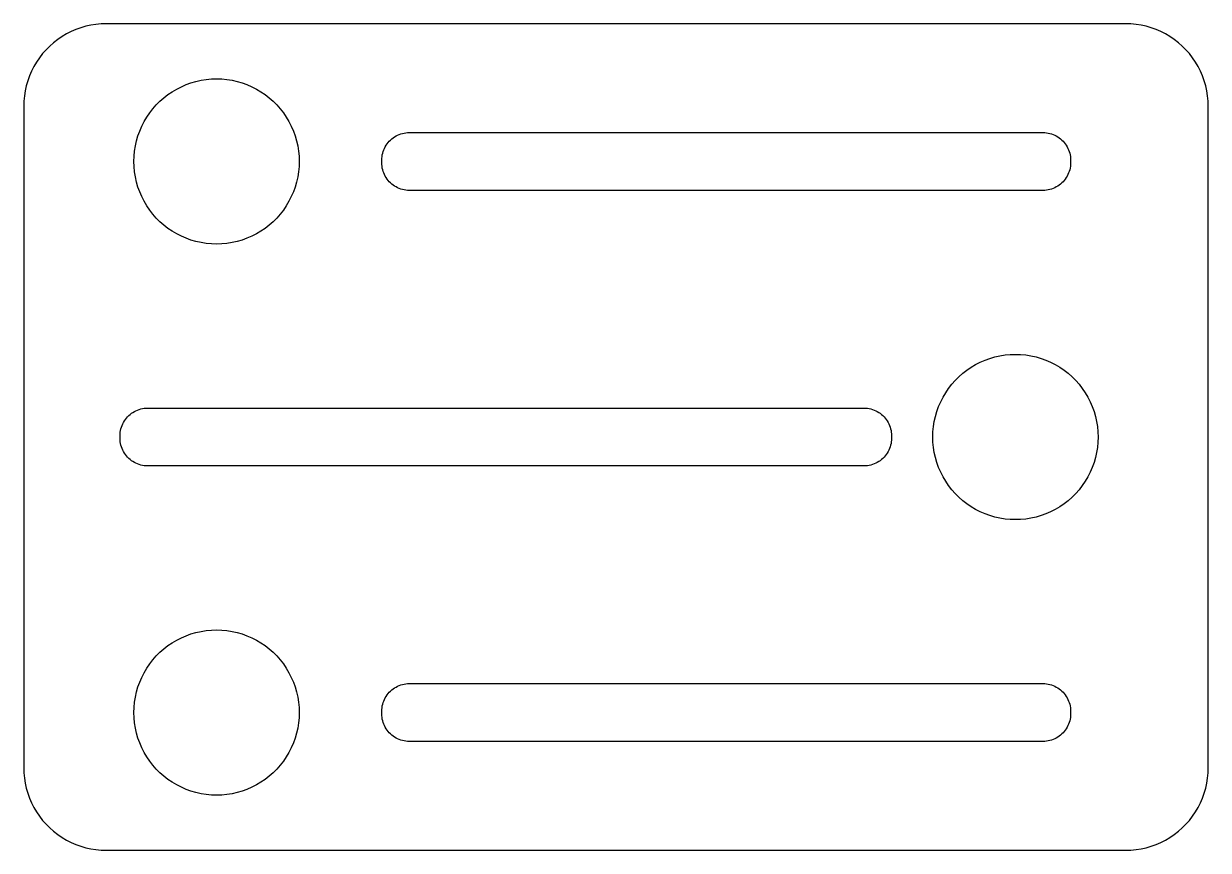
# Model space of a CAD drawing. Header units: metres. Extents: x -28 to 28, y -15 to 80.
# Drawn here: x -21.5 to 21.5, y 50 to 80 of the extents above; entities that cross this region are included whole.
import ezdxf

# ---------------------------------------------------------------- set-up
doc = ezdxf.new("R2010")
doc.units = ezdxf.units.M

msp = doc.modelspace()

# ---------------------------------------------------------------- linework, layer by layer
for p, q in [((-18.6884, 79.9941), (-18.876, 79.9763)), ((-18.5, 80), (-18.6884, 79.9941)), ((18.5, 80), (-18.5, 80)), ((18.6884, 79.9941), (18.5, 80)), ((18.876, 79.9763), (18.6884, 79.9941)), ((-19.9453, 79.6289), (-20.1075, 79.533)), ((-19.7773, 79.7145), (-19.9453, 79.6289)), ((-19.6044, 79.7893), (-19.7773, 79.7145)), ((-19.427, 79.8532), (-19.6044, 79.7893)), ((-19.2461, 79.9057), (-19.427, 79.8532)), ((-19.0621, 79.9469), (-19.2461, 79.9057)), ((-18.876, 79.9763), (-19.0621, 79.9469)), ((19.0621, 79.9469), (18.876, 79.9763)), ((19.2461, 79.9057), (19.0621, 79.9469)), ((19.427, 79.8532), (19.2461, 79.9057)), ((19.6044, 79.7893), (19.427, 79.8532)), ((19.7773, 79.7145), (19.6044, 79.7893)), ((19.9453, 79.6289), (19.7773, 79.7145)), ((20.1075, 79.533), (19.9453, 79.6289)), ((-20.5536, 79.1869), (-20.6869, 79.0536)), ((-20.4123, 79.3115), (-20.5536, 79.1869)), ((-20.2634, 79.427), (-20.4123, 79.3115)), ((-20.1075, 79.533), (-20.2634, 79.427)), ((20.2634, 79.427), (20.1075, 79.533)), ((20.4123, 79.3115), (20.2634, 79.427)), ((20.5536, 79.1869), (20.4123, 79.3115)), ((20.6869, 79.0536), (20.5536, 79.1869)), ((-20.927, 78.7634), (-21.033, 78.6075)), ((-20.8115, 78.9123), (-20.927, 78.7634)), ((-20.6869, 79.0536), (-20.8115, 78.9123)), ((20.8115, 78.9123), (20.6869, 79.0536)), ((20.927, 78.7634), (20.8115, 78.9123)), ((21.033, 78.6075), (20.927, 78.7634)), ((-21.2145, 78.2773), (-21.2893, 78.1044)), ((-21.1289, 78.4453), (-21.2145, 78.2773)), ((-21.033, 78.6075), (-21.1289, 78.4453)), ((21.1289, 78.4453), (21.033, 78.6075)), ((21.2145, 78.2773), (21.1289, 78.4453)), ((21.2893, 78.1044), (21.2145, 78.2773)), ((-21.3532, 77.927), (-21.4057, 77.7461)), ((-21.2893, 78.1044), (-21.3532, 77.927)), ((-15.6044, 77.7893), (-15.427, 77.8532)), ((-15.427, 77.8532), (-15.2461, 77.9057)), ((-15.2461, 77.9057), (-15.0621, 77.9469)), ((-15.0621, 77.9469), (-14.876, 77.9763)), ((-14.876, 77.9763), (-14.6884, 77.9941)), ((-14.6884, 77.9941), (-14.5, 78)), ((-14.5, 78), (-14.3116, 77.9941)), ((-14.3116, 77.9941), (-14.124, 77.9763)), ((-14.124, 77.9763), (-13.9379, 77.9469)), ((-13.9379, 77.9469), (-13.7539, 77.9057)), ((-13.7539, 77.9057), (-13.5729, 77.8532)), ((-13.5729, 77.8532), (-13.3956, 77.7893)), ((21.3532, 77.927), (21.2893, 78.1044)), ((21.4057, 77.7461), (21.3532, 77.927)), ((-21.4469, 77.5621), (-21.4763, 77.376)), ((-21.4057, 77.7461), (-21.4469, 77.5621)), ((-16.4123, 77.3115), (-16.2634, 77.427)), ((-16.2634, 77.427), (-16.1075, 77.533)), ((-16.1075, 77.533), (-15.9453, 77.6289)), ((-15.9453, 77.6289), (-15.7773, 77.7145)), ((-15.7773, 77.7145), (-15.6044, 77.7893)), ((-13.3956, 77.7893), (-13.2227, 77.7145)), ((-13.2227, 77.7145), (-13.0547, 77.6289)), ((-13.0547, 77.6289), (-12.8925, 77.533)), ((-12.8925, 77.533), (-12.7366, 77.427)), ((-12.7366, 77.427), (-12.5877, 77.3115)), ((21.4469, 77.5621), (21.4057, 77.7461)), ((21.4763, 77.376), (21.4469, 77.5621)), ((-21.4941, 77.1884), (-21.5, 77)), ((-21.5, 77), (-21.5, 53)), ((-21.4763, 77.376), (-21.4941, 77.1884)), ((-16.8115, 76.9123), (-16.6869, 77.0536)), ((-16.6869, 77.0536), (-16.5536, 77.1869)), ((-16.5536, 77.1869), (-16.4123, 77.3115)), ((-12.5877, 77.3115), (-12.4464, 77.1869)), ((-12.4464, 77.1869), (-12.3131, 77.0536)), ((-12.3131, 77.0536), (-12.1884, 76.9123)), ((21.4941, 77.1884), (21.4763, 77.376)), ((21.5, 77), (21.4941, 77.1884)), ((21.5, 53), (21.5, 77)), ((-17.1289, 76.4453), (-17.033, 76.6075)), ((-17.033, 76.6075), (-16.927, 76.7634)), ((-16.927, 76.7634), (-16.8115, 76.9123)), ((-12.1884, 76.9123), (-12.0729, 76.7634)), ((-12.0729, 76.7634), (-11.967, 76.6075)), ((-11.967, 76.6075), (-11.8711, 76.4453)), ((-17.2893, 76.1044), (-17.2145, 76.2773)), ((-17.2145, 76.2773), (-17.1289, 76.4453)), ((-11.8711, 76.4453), (-11.7855, 76.2773)), ((-11.7855, 76.2773), (-11.7107, 76.1044)), ((-17.4469, 75.5621), (-17.4057, 75.7461)), ((-17.4057, 75.7461), (-17.3532, 75.927)), ((-17.3532, 75.927), (-17.2893, 76.1044)), ((-11.7107, 76.1044), (-11.6468, 75.927)), ((-11.6468, 75.927), (-11.5942, 75.7461)), ((-11.5942, 75.7461), (-11.5531, 75.5621)), ((-8.30901, 75.6378), (-8.27051, 75.6874)), ((-8.27051, 75.6874), (-8.22896, 75.7345)), ((-8.22896, 75.7345), (-8.18454, 75.7789)), ((-8.18454, 75.7789), (-8.13742, 75.8205)), ((-8.13742, 75.8205), (-8.08778, 75.859)), ((-8.08778, 75.859), (-8.03581, 75.8943)), ((-8.03581, 75.8943), (-7.98175, 75.9263)), ((-7.98175, 75.9263), (-7.92577, 75.9548)), ((-7.92577, 75.9548), (-7.86812, 75.9798)), ((-7.86812, 75.9798), (-7.80901, 76.001)), ((-7.80901, 76.001), (-7.74869, 76.0186)), ((-7.74869, 76.0186), (-7.68738, 76.0323)), ((-7.68738, 76.0323), (-7.62532, 76.0421)), ((-7.62532, 76.0421), (-7.56279, 76.048)), ((-7.56279, 76.048), (-7.5, 76.05)), ((-7.5, 76.05), (15.5, 76.05)), ((15.5, 76.05), (15.5628, 76.048)), ((15.5628, 76.048), (15.6253, 76.0421)), ((15.6253, 76.0421), (15.6874, 76.0323)), ((15.6874, 76.0323), (15.7487, 76.0186)), ((15.7487, 76.0186), (15.809, 76.001)), ((15.809, 76.001), (15.8681, 75.9798)), ((15.8681, 75.9798), (15.9258, 75.9548)), ((15.9258, 75.9548), (15.9818, 75.9263)), ((15.9818, 75.9263), (16.0358, 75.8943)), ((16.0358, 75.8943), (16.0878, 75.859)), ((16.0878, 75.859), (16.1374, 75.8205)), ((16.1374, 75.8205), (16.1845, 75.7789)), ((16.1845, 75.7789), (16.229, 75.7345)), ((16.229, 75.7345), (16.2705, 75.6874)), ((16.2705, 75.6874), (16.309, 75.6378)), ((-17.4941, 75.1884), (-17.4763, 75.376)), ((-17.4763, 75.376), (-17.4469, 75.5621)), ((-11.5531, 75.5621), (-11.5237, 75.376)), ((-11.5237, 75.376), (-11.5059, 75.1884)), ((-8.48228, 75.2374), (-8.46858, 75.2987)), ((-8.46858, 75.2987), (-8.45105, 75.359)), ((-8.45105, 75.359), (-8.42976, 75.4181)), ((-8.42976, 75.4181), (-8.40482, 75.4758)), ((-8.40482, 75.4758), (-8.3763, 75.5317)), ((-8.3763, 75.5317), (-8.34431, 75.5858)), ((-8.34431, 75.5858), (-8.30901, 75.6378)), ((16.309, 75.6378), (16.3443, 75.5858)), ((16.3443, 75.5858), (16.3763, 75.5317)), ((16.3763, 75.5317), (16.4048, 75.4758)), ((16.4048, 75.4758), (16.4298, 75.4181)), ((16.4298, 75.4181), (16.451, 75.359)), ((16.451, 75.359), (16.4686, 75.2987)), ((16.4686, 75.2987), (16.4823, 75.2374)), ((-17.5, 75), (-17.4941, 75.1884)), ((-17.4941, 74.8116), (-17.5, 75)), ((-11.5059, 75.1884), (-11.5, 75)), ((-11.5, 75), (-11.5059, 74.8116)), ((-8.5, 75.05), (-8.49802, 75.1128)), ((-8.5, 74.95), (-8.5, 75.05)), ((-8.49802, 74.8872), (-8.5, 74.95)), ((-8.49802, 75.1128), (-8.49211, 75.1753)), ((-8.49211, 74.8247), (-8.49802, 74.8872)), ((-8.49211, 75.1753), (-8.48228, 75.2374)), ((-8.48228, 74.7626), (-8.49211, 74.8247)), ((16.4823, 75.2374), (16.4921, 75.1753)), ((16.4921, 74.8247), (16.4823, 74.7626)), ((16.4921, 75.1753), (16.498, 75.1128)), ((16.498, 74.8872), (16.4921, 74.8247)), ((16.498, 75.1128), (16.5, 75.05)), ((16.5, 74.95), (16.498, 74.8872)), ((16.5, 75.05), (16.5, 74.95)), ((-17.4763, 74.624), (-17.4941, 74.8116)), ((-17.4469, 74.4379), (-17.4763, 74.624)), ((-17.4057, 74.2539), (-17.4469, 74.4379)), ((-11.5531, 74.4379), (-11.5942, 74.2539)), ((-11.5237, 74.624), (-11.5531, 74.4379)), ((-11.5059, 74.8116), (-11.5237, 74.624)), ((-8.46858, 74.7013), (-8.48228, 74.7626)), ((-8.45105, 74.641), (-8.46858, 74.7013)), ((-8.42976, 74.5819), (-8.45105, 74.641)), ((-8.40482, 74.5242), (-8.42976, 74.5819)), ((-8.3763, 74.4683), (-8.40482, 74.5242)), ((-8.34431, 74.4142), (-8.3763, 74.4683)), ((-8.30901, 74.3622), (-8.34431, 74.4142)), ((16.3443, 74.4142), (16.309, 74.3622)), ((16.3763, 74.4683), (16.3443, 74.4142)), ((16.4048, 74.5242), (16.3763, 74.4683)), ((16.4298, 74.5819), (16.4048, 74.5242)), ((16.451, 74.641), (16.4298, 74.5819)), ((16.4686, 74.7013), (16.451, 74.641)), ((16.4823, 74.7626), (16.4686, 74.7013)), ((-17.3532, 74.0729), (-17.4057, 74.2539)), ((-17.2893, 73.8956), (-17.3532, 74.0729)), ((-11.6468, 74.0729), (-11.7107, 73.8956)), ((-11.5942, 74.2539), (-11.6468, 74.0729)), ((-8.27051, 74.3126), (-8.30901, 74.3622)), ((-8.22896, 74.2655), (-8.27051, 74.3126)), ((-8.18454, 74.2211), (-8.22896, 74.2655)), ((-8.13742, 74.1795), (-8.18454, 74.2211)), ((-8.08778, 74.141), (-8.13742, 74.1795)), ((-8.03581, 74.1057), (-8.08778, 74.141)), ((-7.98175, 74.0737), (-8.03581, 74.1057)), ((-7.92577, 74.0452), (-7.98175, 74.0737)), ((-7.86812, 74.0202), (-7.92577, 74.0452)), ((-7.80901, 73.999), (-7.86812, 74.0202)), ((-7.74869, 73.9814), (-7.80901, 73.999)), ((-7.68738, 73.9677), (-7.74869, 73.9814)), ((-7.62532, 73.9579), (-7.68738, 73.9677)), ((15.6874, 73.9677), (15.6253, 73.9579)), ((15.7487, 73.9814), (15.6874, 73.9677)), ((15.809, 73.999), (15.7487, 73.9814)), ((15.8681, 74.0202), (15.809, 73.999)), ((15.9258, 74.0452), (15.8681, 74.0202)), ((15.9818, 74.0737), (15.9258, 74.0452)), ((16.0358, 74.1057), (15.9818, 74.0737)), ((16.0878, 74.141), (16.0358, 74.1057)), ((16.1374, 74.1795), (16.0878, 74.141)), ((16.1845, 74.2211), (16.1374, 74.1795)), ((16.229, 74.2655), (16.1845, 74.2211)), ((16.2705, 74.3126), (16.229, 74.2655)), ((16.309, 74.3622), (16.2705, 74.3126)), ((-17.2145, 73.7227), (-17.2893, 73.8956)), ((-17.1289, 73.5547), (-17.2145, 73.7227)), ((-17.033, 73.3925), (-17.1289, 73.5547)), ((-11.8711, 73.5547), (-11.967, 73.3925)), ((-11.7855, 73.7227), (-11.8711, 73.5547)), ((-11.7107, 73.8956), (-11.7855, 73.7227)), ((-7.56279, 73.952), (-7.62532, 73.9579)), ((-7.5, 73.95), (-7.56279, 73.952)), ((15.5, 73.95), (-7.5, 73.95)), ((15.5628, 73.952), (15.5, 73.95)), ((15.6253, 73.9579), (15.5628, 73.952)), ((-16.927, 73.2366), (-17.033, 73.3925)), ((-16.8115, 73.0877), (-16.927, 73.2366)), ((-12.0729, 73.2366), (-12.1884, 73.0877)), ((-11.967, 73.3925), (-12.0729, 73.2366)), ((-16.6869, 72.9464), (-16.8115, 73.0877)), ((-16.5536, 72.8131), (-16.6869, 72.9464)), ((-16.4123, 72.6884), (-16.5536, 72.8131)), ((-16.2634, 72.5729), (-16.4123, 72.6884)), ((-12.5877, 72.6884), (-12.7366, 72.5729)), ((-12.4464, 72.8131), (-12.5877, 72.6884)), ((-12.3131, 72.9464), (-12.4464, 72.8131)), ((-12.1884, 73.0877), (-12.3131, 72.9464)), ((-16.1075, 72.467), (-16.2634, 72.5729)), ((-15.9453, 72.3711), (-16.1075, 72.467)), ((-15.7773, 72.2855), (-15.9453, 72.3711)), ((-15.6044, 72.2107), (-15.7773, 72.2855)), ((-13.2227, 72.2855), (-13.3956, 72.2107)), ((-13.0547, 72.3711), (-13.2227, 72.2855)), ((-12.8925, 72.467), (-13.0547, 72.3711)), ((-12.7366, 72.5729), (-12.8925, 72.467)), ((-15.427, 72.1468), (-15.6044, 72.2107)), ((-15.2461, 72.0942), (-15.427, 72.1468)), ((-15.0621, 72.0531), (-15.2461, 72.0942)), ((-14.876, 72.0237), (-15.0621, 72.0531)), ((-14.6884, 72.0059), (-14.876, 72.0237)), ((-14.5, 72), (-14.6884, 72.0059)), ((-14.3116, 72.0059), (-14.5, 72)), ((-14.124, 72.0237), (-14.3116, 72.0059)), ((-13.9379, 72.0531), (-14.124, 72.0237)), ((-13.7539, 72.0942), (-13.9379, 72.0531)), ((-13.5729, 72.1468), (-13.7539, 72.0942)), ((-13.3956, 72.2107), (-13.5729, 72.1468)), ((13.7539, 67.9057), (13.9379, 67.9469)), ((13.9379, 67.9469), (14.124, 67.9763)), ((14.124, 67.9763), (14.3116, 67.9941)), ((14.3116, 67.9941), (14.5, 68)), ((14.5, 68), (14.6884, 67.9941)), ((14.6884, 67.9941), (14.876, 67.9763)), ((14.876, 67.9763), (15.0621, 67.9469)), ((15.0621, 67.9469), (15.2461, 67.9057)), ((12.7366, 67.427), (12.8925, 67.533)), ((12.8925, 67.533), (13.0547, 67.6289)), ((13.0547, 67.6289), (13.2227, 67.7145)), ((13.2227, 67.7145), (13.3956, 67.7893)), ((13.3956, 67.7893), (13.5729, 67.8532)), ((13.5729, 67.8532), (13.7539, 67.9057)), ((15.2461, 67.9057), (15.427, 67.8532)), ((15.427, 67.8532), (15.6044, 67.7893)), ((15.6044, 67.7893), (15.7773, 67.7145)), ((15.7773, 67.7145), (15.9453, 67.6289)), ((15.9453, 67.6289), (16.1075, 67.533)), ((16.1075, 67.533), (16.2634, 67.427)), ((12.3131, 67.0536), (12.4464, 67.1869)), ((12.4464, 67.1869), (12.5877, 67.3115)), ((12.5877, 67.3115), (12.7366, 67.427)), ((16.2634, 67.427), (16.4123, 67.3115)), ((16.4123, 67.3115), (16.5536, 67.1869)), ((16.5536, 67.1869), (16.6869, 67.0536)), ((11.967, 66.6075), (12.0729, 66.7634)), ((12.0729, 66.7634), (12.1884, 66.9123)), ((12.1884, 66.9123), (12.3131, 67.0536)), ((16.6869, 67.0536), (16.8115, 66.9123)), ((16.8115, 66.9123), (16.927, 66.7634)), ((16.927, 66.7634), (17.033, 66.6075)), ((11.7107, 66.1044), (11.7855, 66.2773)), ((11.7855, 66.2773), (11.8711, 66.4453)), ((11.8711, 66.4453), (11.967, 66.6075)), ((17.033, 66.6075), (17.1289, 66.4453)), ((17.1289, 66.4453), (17.2145, 66.2773)), ((17.2145, 66.2773), (17.2893, 66.1044)), ((-17.6845, 65.7789), (-17.6374, 65.8205)), ((-17.6374, 65.8205), (-17.5878, 65.859)), ((-17.5878, 65.859), (-17.5358, 65.8943)), ((-17.5358, 65.8943), (-17.4818, 65.9263)), ((-17.4818, 65.9263), (-17.4258, 65.9548)), ((-17.4258, 65.9548), (-17.3681, 65.9798)), ((-17.3681, 65.9798), (-17.309, 66.001)), ((-17.309, 66.001), (-17.2487, 66.0186)), ((-17.2487, 66.0186), (-17.1874, 66.0323)), ((-17.1874, 66.0323), (-17.1253, 66.0421)), ((-17.1253, 66.0421), (-17.0628, 66.048)), ((-17.0628, 66.048), (-17, 66.05)), ((-17, 66.05), (9, 66.05)), ((9, 66.05), (9.06279, 66.048)), ((9.06279, 66.048), (9.12532, 66.0421)), ((9.12532, 66.0421), (9.18738, 66.0323)), ((9.18738, 66.0323), (9.24869, 66.0186)), ((9.24869, 66.0186), (9.30901, 66.001)), ((9.30901, 66.001), (9.36812, 65.9798)), ((9.36812, 65.9798), (9.42577, 65.9548)), ((9.42577, 65.9548), (9.48175, 65.9263)), ((9.48175, 65.9263), (9.53581, 65.8943)), ((9.53581, 65.8943), (9.58778, 65.859)), ((9.58778, 65.859), (9.63742, 65.8205)), ((9.63742, 65.8205), (9.68454, 65.7789)), ((11.5942, 65.7461), (11.6468, 65.927)), ((11.6468, 65.927), (11.7107, 66.1044)), ((17.2893, 66.1044), (17.3532, 65.927)), ((17.3532, 65.927), (17.4057, 65.7461)), ((-17.951, 65.359), (-17.9298, 65.4181)), ((-17.9298, 65.4181), (-17.9048, 65.4758)), ((-17.9048, 65.4758), (-17.8763, 65.5317)), ((-17.8763, 65.5317), (-17.8443, 65.5858)), ((-17.8443, 65.5858), (-17.809, 65.6378)), ((-17.809, 65.6378), (-17.7705, 65.6874)), ((-17.7705, 65.6874), (-17.729, 65.7345)), ((-17.729, 65.7345), (-17.6845, 65.7789)), ((9.68454, 65.7789), (9.72896, 65.7345)), ((9.72896, 65.7345), (9.77051, 65.6874)), ((9.77051, 65.6874), (9.80901, 65.6378)), ((9.80901, 65.6378), (9.84431, 65.5858)), ((9.84431, 65.5858), (9.8763, 65.5317)), ((9.8763, 65.5317), (9.90482, 65.4758)), ((9.90482, 65.4758), (9.92976, 65.4181)), ((9.92976, 65.4181), (9.95105, 65.359)), ((11.5059, 65.1884), (11.5237, 65.376)), ((11.5237, 65.376), (11.5531, 65.5621)), ((11.5531, 65.5621), (11.5942, 65.7461)), ((17.4057, 65.7461), (17.4469, 65.5621)), ((17.4469, 65.5621), (17.4763, 65.376)), ((17.4763, 65.376), (17.4941, 65.1884)), ((-18, 65.05), (-17.998, 65.1128)), ((-18, 64.95), (-18, 65.05)), ((-17.998, 64.8872), (-18, 64.95)), ((-17.998, 65.1128), (-17.9921, 65.1753)), ((-17.9921, 65.1753), (-17.9823, 65.2374)), ((-17.9823, 65.2374), (-17.9686, 65.2987)), ((-17.9686, 65.2987), (-17.951, 65.359)), ((9.95105, 65.359), (9.96858, 65.2987)), ((9.96858, 65.2987), (9.98228, 65.2374)), ((9.98228, 65.2374), (9.99211, 65.1753)), ((9.99211, 65.1753), (9.99802, 65.1128)), ((9.99802, 65.1128), (10, 65.05)), ((10, 64.95), (9.99802, 64.8872)), ((10, 65.05), (10, 64.95)), ((11.5, 65), (11.5059, 65.1884)), ((11.5059, 64.8116), (11.5, 65)), ((17.4941, 65.1884), (17.5, 65)), ((17.5, 65), (17.4941, 64.8116)), ((-17.9921, 64.8247), (-17.998, 64.8872)), ((-17.9823, 64.7626), (-17.9921, 64.8247)), ((-17.9686, 64.7013), (-17.9823, 64.7626)), ((-17.951, 64.641), (-17.9686, 64.7013)), ((-17.9298, 64.5819), (-17.951, 64.641)), ((-17.9048, 64.5242), (-17.9298, 64.5819)), ((-17.8763, 64.4683), (-17.9048, 64.5242)), ((9.90482, 64.5242), (9.8763, 64.4683)), ((9.92976, 64.5819), (9.90482, 64.5242)), ((9.95105, 64.641), (9.92976, 64.5819)), ((9.96858, 64.7013), (9.95105, 64.641)), ((9.98228, 64.7626), (9.96858, 64.7013)), ((9.99211, 64.8247), (9.98228, 64.7626)), ((9.99802, 64.8872), (9.99211, 64.8247)), ((11.5237, 64.624), (11.5059, 64.8116)), ((11.5531, 64.4379), (11.5237, 64.624)), ((17.4763, 64.624), (17.4469, 64.4379)), ((17.4941, 64.8116), (17.4763, 64.624)), ((-17.8443, 64.4142), (-17.8763, 64.4683)), ((-17.809, 64.3622), (-17.8443, 64.4142)), ((-17.7705, 64.3126), (-17.809, 64.3622)), ((-17.729, 64.2655), (-17.7705, 64.3126)), ((-17.6845, 64.2211), (-17.729, 64.2655)), ((-17.6374, 64.1795), (-17.6845, 64.2211)), ((-17.5878, 64.141), (-17.6374, 64.1795)), ((-17.5358, 64.1057), (-17.5878, 64.141)), ((-17.4818, 64.0737), (-17.5358, 64.1057)), ((-17.4258, 64.0452), (-17.4818, 64.0737)), ((9.48175, 64.0737), (9.42577, 64.0452)), ((9.53581, 64.1057), (9.48175, 64.0737)), ((9.58778, 64.141), (9.53581, 64.1057)), ((9.63742, 64.1795), (9.58778, 64.141)), ((9.68454, 64.2211), (9.63742, 64.1795)), ((9.72896, 64.2655), (9.68454, 64.2211)), ((9.77051, 64.3126), (9.72896, 64.2655)), ((9.80901, 64.3622), (9.77051, 64.3126)), ((9.84431, 64.4142), (9.80901, 64.3622)), ((9.8763, 64.4683), (9.84431, 64.4142)), ((11.5942, 64.2539), (11.5531, 64.4379)), ((11.6468, 64.073), (11.5942, 64.2539)), ((11.7107, 63.8956), (11.6468, 64.073)), ((17.3532, 64.073), (17.2893, 63.8956)), ((17.4057, 64.2539), (17.3532, 64.073)), ((17.4469, 64.4379), (17.4057, 64.2539)), ((-17.3681, 64.0202), (-17.4258, 64.0452)), ((-17.309, 63.999), (-17.3681, 64.0202)), ((-17.2487, 63.9814), (-17.309, 63.999)), ((-17.1874, 63.9677), (-17.2487, 63.9814)), ((-17.1253, 63.9579), (-17.1874, 63.9677)), ((-17.0628, 63.952), (-17.1253, 63.9579)), ((-17, 63.95), (-17.0628, 63.952)), ((9, 63.95), (-17, 63.95)), ((9.06279, 63.952), (9, 63.95)), ((9.12532, 63.9579), (9.06279, 63.952)), ((9.18738, 63.9677), (9.12532, 63.9579)), ((9.24869, 63.9814), (9.18738, 63.9677)), ((9.30901, 63.999), (9.24869, 63.9814)), ((9.36812, 64.0202), (9.30901, 63.999)), ((9.42577, 64.0452), (9.36812, 64.0202)), ((11.7855, 63.7227), (11.7107, 63.8956)), ((11.8711, 63.5547), (11.7855, 63.7227)), ((17.2145, 63.7227), (17.1289, 63.5547)), ((17.2893, 63.8956), (17.2145, 63.7227)), ((11.967, 63.3925), (11.8711, 63.5547)), ((12.0729, 63.2366), (11.967, 63.3925)), ((12.1884, 63.0877), (12.0729, 63.2366)), ((16.927, 63.2366), (16.8115, 63.0877)), ((17.033, 63.3925), (16.927, 63.2366)), ((17.1289, 63.5547), (17.033, 63.3925)), ((12.3131, 62.9464), (12.1884, 63.0877)), ((12.4464, 62.8131), (12.3131, 62.9464)), ((12.5877, 62.6885), (12.4464, 62.8131)), ((16.5536, 62.8131), (16.4123, 62.6885)), ((16.6869, 62.9464), (16.5536, 62.8131)), ((16.8115, 63.0877), (16.6869, 62.9464)), ((12.7366, 62.573), (12.5877, 62.6885)), ((12.8925, 62.467), (12.7366, 62.573)), ((13.0547, 62.3711), (12.8925, 62.467)), ((13.2227, 62.2855), (13.0547, 62.3711)), ((15.9453, 62.3711), (15.7773, 62.2855)), ((16.1075, 62.467), (15.9453, 62.3711)), ((16.2634, 62.573), (16.1075, 62.467)), ((16.4123, 62.6885), (16.2634, 62.573)), ((13.3956, 62.2107), (13.2227, 62.2855)), ((13.5729, 62.1468), (13.3956, 62.2107)), ((13.7539, 62.0943), (13.5729, 62.1468)), ((13.9379, 62.0531), (13.7539, 62.0943)), ((14.124, 62.0237), (13.9379, 62.0531)), ((14.3116, 62.0059), (14.124, 62.0237)), ((14.5, 62), (14.3116, 62.0059)), ((14.6884, 62.0059), (14.5, 62)), ((14.876, 62.0237), (14.6884, 62.0059)), ((15.0621, 62.0531), (14.876, 62.0237)), ((15.2461, 62.0943), (15.0621, 62.0531)), ((15.427, 62.1468), (15.2461, 62.0943)), ((15.6044, 62.2107), (15.427, 62.1468)), ((15.7773, 62.2855), (15.6044, 62.2107)), ((-16.1075, 57.533), (-15.9453, 57.6289)), ((-15.9453, 57.6289), (-15.7773, 57.7145)), ((-15.7773, 57.7145), (-15.6044, 57.7893)), ((-15.6044, 57.7893), (-15.427, 57.8532)), ((-15.427, 57.8532), (-15.2461, 57.9058)), ((-15.2461, 57.9058), (-15.0621, 57.9469)), ((-15.0621, 57.9469), (-14.876, 57.9763)), ((-14.876, 57.9763), (-14.6884, 57.9941)), ((-14.6884, 57.9941), (-14.5, 58)), ((-14.5, 58), (-14.3116, 57.9941)), ((-14.3116, 57.9941), (-14.124, 57.9763)), ((-14.124, 57.9763), (-13.9379, 57.9469)), ((-13.9379, 57.9469), (-13.7539, 57.9058)), ((-13.7539, 57.9058), (-13.5729, 57.8532)), ((-13.5729, 57.8532), (-13.3956, 57.7893)), ((-13.3956, 57.7893), (-13.2227, 57.7145)), ((-13.2227, 57.7145), (-13.0547, 57.6289)), ((-13.0547, 57.6289), (-12.8925, 57.533)), ((-16.5536, 57.1869), (-16.4123, 57.3116)), ((-16.4123, 57.3116), (-16.2634, 57.4271)), ((-16.2634, 57.4271), (-16.1075, 57.533)), ((-12.8925, 57.533), (-12.7366, 57.4271)), ((-12.7366, 57.4271), (-12.5877, 57.3116)), ((-12.5877, 57.3116), (-12.4464, 57.1869)), ((-17.033, 56.6075), (-16.927, 56.7634)), ((-16.927, 56.7634), (-16.8115, 56.9123)), ((-16.8115, 56.9123), (-16.6869, 57.0536)), ((-16.6869, 57.0536), (-16.5536, 57.1869)), ((-12.4464, 57.1869), (-12.3131, 57.0536)), ((-12.3131, 57.0536), (-12.1884, 56.9123)), ((-12.1884, 56.9123), (-12.0729, 56.7634)), ((-12.0729, 56.7634), (-11.967, 56.6075)), ((-17.2145, 56.2773), (-17.1289, 56.4453)), ((-17.1289, 56.4453), (-17.033, 56.6075)), ((-11.967, 56.6075), (-11.8711, 56.4453)), ((-11.8711, 56.4453), (-11.7855, 56.2773)), ((-17.4057, 55.7461), (-17.3532, 55.9271)), ((-17.3532, 55.9271), (-17.2893, 56.1044)), ((-17.2893, 56.1044), (-17.2145, 56.2773)), ((-11.7855, 56.2773), (-11.7107, 56.1044)), ((-11.7107, 56.1044), (-11.6468, 55.9271)), ((-11.6468, 55.9271), (-11.5942, 55.7461)), ((-8.03581, 55.8943), (-7.98175, 55.9263)), ((-7.98175, 55.9263), (-7.92577, 55.9548)), ((-7.92577, 55.9548), (-7.86812, 55.9798)), ((-7.86812, 55.9798), (-7.80901, 56.001)), ((-7.80901, 56.001), (-7.74869, 56.0186)), ((-7.74869, 56.0186), (-7.68738, 56.0323)), ((-7.68738, 56.0323), (-7.62532, 56.0421)), ((-7.62532, 56.0421), (-7.56279, 56.048)), ((-7.56279, 56.048), (-7.5, 56.05)), ((-7.5, 56.05), (15.5, 56.05)), ((15.5, 56.05), (15.5628, 56.048)), ((15.5628, 56.048), (15.6253, 56.0421)), ((15.6253, 56.0421), (15.6874, 56.0323)), ((15.6874, 56.0323), (15.7487, 56.0186)), ((15.7487, 56.0186), (15.809, 56.001)), ((15.809, 56.001), (15.8681, 55.9798)), ((15.8681, 55.9798), (15.9258, 55.9548)), ((15.9258, 55.9548), (15.9818, 55.9263)), ((15.9818, 55.9263), (16.0358, 55.8943)), ((-17.4763, 55.376), (-17.4469, 55.5621)), ((-17.4469, 55.5621), (-17.4057, 55.7461)), ((-11.5942, 55.7461), (-11.5531, 55.5621)), ((-11.5531, 55.5621), (-11.5237, 55.376)), ((-8.42976, 55.4181), (-8.40482, 55.4758)), ((-8.40482, 55.4758), (-8.3763, 55.5317)), ((-8.3763, 55.5317), (-8.34431, 55.5858)), ((-8.34431, 55.5858), (-8.30901, 55.6378)), ((-8.30901, 55.6378), (-8.27051, 55.6874)), ((-8.27051, 55.6874), (-8.22896, 55.7345)), ((-8.22896, 55.7345), (-8.18454, 55.7789)), ((-8.18454, 55.7789), (-8.13742, 55.8205)), ((-8.13742, 55.8205), (-8.08778, 55.859)), ((-8.08778, 55.859), (-8.03581, 55.8943)), ((16.0358, 55.8943), (16.0878, 55.859)), ((16.0878, 55.859), (16.1374, 55.8205)), ((16.1374, 55.8205), (16.1845, 55.7789)), ((16.1845, 55.7789), (16.229, 55.7345)), ((16.229, 55.7345), (16.2705, 55.6874)), ((16.2705, 55.6874), (16.309, 55.6378)), ((16.309, 55.6378), (16.3443, 55.5858)), ((16.3443, 55.5858), (16.3763, 55.5317)), ((16.3763, 55.5317), (16.4048, 55.4758)), ((16.4048, 55.4758), (16.4298, 55.4181)), ((-17.5, 55), (-17.4941, 55.1884)), ((-17.4941, 55.1884), (-17.4763, 55.376)), ((-11.5237, 55.376), (-11.5059, 55.1884)), ((-11.5059, 55.1884), (-11.5, 55)), ((-8.5, 55.05), (-8.49802, 55.1128)), ((-8.5, 54.95), (-8.5, 55.05)), ((-8.49802, 55.1128), (-8.49211, 55.1753)), ((-8.49211, 55.1753), (-8.48228, 55.2374)), ((-8.48228, 55.2374), (-8.46858, 55.2987)), ((-8.46858, 55.2987), (-8.45105, 55.359)), ((-8.45105, 55.359), (-8.42976, 55.4181)), ((16.4298, 55.4181), (16.451, 55.359)), ((16.451, 55.359), (16.4686, 55.2987)), ((16.4686, 55.2987), (16.4823, 55.2374)), ((16.4823, 55.2374), (16.4921, 55.1753)), ((16.4921, 55.1753), (16.498, 55.1128)), ((16.498, 55.1128), (16.5, 55.05)), ((16.5, 55.05), (16.5, 54.95)), ((-17.4941, 54.8116), (-17.5, 55)), ((-17.4763, 54.624), (-17.4941, 54.8116)), ((-17.4469, 54.4379), (-17.4763, 54.624)), ((-11.5237, 54.624), (-11.5531, 54.4379)), ((-11.5059, 54.8116), (-11.5237, 54.624)), ((-11.5, 55), (-11.5059, 54.8116)), ((-8.49802, 54.8872), (-8.5, 54.95)), ((-8.49211, 54.8247), (-8.49802, 54.8872)), ((-8.48228, 54.7626), (-8.49211, 54.8247)), ((-8.46858, 54.7013), (-8.48228, 54.7626)), ((-8.45105, 54.641), (-8.46858, 54.7013)), ((-8.42976, 54.5819), (-8.45105, 54.641)), ((16.451, 54.641), (16.4298, 54.5819)), ((16.4686, 54.7013), (16.451, 54.641)), ((16.4823, 54.7626), (16.4686, 54.7013)), ((16.4921, 54.8247), (16.4823, 54.7626)), ((16.498, 54.8872), (16.4921, 54.8247)), ((16.5, 54.95), (16.498, 54.8872)), ((-17.4057, 54.2539), (-17.4469, 54.4379)), ((-17.3532, 54.073), (-17.4057, 54.2539)), ((-11.5942, 54.2539), (-11.6468, 54.073)), ((-11.5531, 54.4379), (-11.5942, 54.2539)), ((-8.40482, 54.5242), (-8.42976, 54.5819)), ((-8.3763, 54.4683), (-8.40482, 54.5242)), ((-8.34431, 54.4142), (-8.3763, 54.4683)), ((-8.30901, 54.3622), (-8.34431, 54.4142)), ((-8.27051, 54.3126), (-8.30901, 54.3622)), ((-8.22896, 54.2655), (-8.27051, 54.3126)), ((-8.18454, 54.2211), (-8.22896, 54.2655)), ((-8.13742, 54.1795), (-8.18454, 54.2211)), ((16.1845, 54.2211), (16.1374, 54.1795)), ((16.229, 54.2655), (16.1845, 54.2211)), ((16.2705, 54.3126), (16.229, 54.2655)), ((16.309, 54.3622), (16.2705, 54.3126)), ((16.3443, 54.4142), (16.309, 54.3622)), ((16.3763, 54.4683), (16.3443, 54.4142)), ((16.4048, 54.5242), (16.3763, 54.4683)), ((16.4298, 54.5819), (16.4048, 54.5242)), ((-17.2893, 53.8956), (-17.3532, 54.073)), ((-17.2145, 53.7227), (-17.2893, 53.8956)), ((-11.7107, 53.8956), (-11.7855, 53.7227)), ((-11.6468, 54.073), (-11.7107, 53.8956)), ((-8.08778, 54.141), (-8.13742, 54.1795)), ((-8.03581, 54.1057), (-8.08778, 54.141)), ((-7.98175, 54.0737), (-8.03581, 54.1057)), ((-7.92577, 54.0452), (-7.98175, 54.0737)), ((-7.86812, 54.0202), (-7.92577, 54.0452)), ((-7.80901, 53.999), (-7.86812, 54.0202)), ((-7.74869, 53.9814), (-7.80901, 53.999)), ((-7.68738, 53.9677), (-7.74869, 53.9814)), ((-7.62532, 53.9579), (-7.68738, 53.9677)), ((-7.56279, 53.952), (-7.62532, 53.9579)), ((-7.5, 53.95), (-7.56279, 53.952)), ((15.5, 53.95), (-7.5, 53.95)), ((15.5628, 53.952), (15.5, 53.95)), ((15.6253, 53.9579), (15.5628, 53.952)), ((15.6874, 53.9677), (15.6253, 53.9579)), ((15.7487, 53.9814), (15.6874, 53.9677)), ((15.809, 53.999), (15.7487, 53.9814)), ((15.8681, 54.0202), (15.809, 53.999)), ((15.9258, 54.0452), (15.8681, 54.0202)), ((15.9818, 54.0737), (15.9258, 54.0452)), ((16.0358, 54.1057), (15.9818, 54.0737)), ((16.0878, 54.141), (16.0358, 54.1057)), ((16.1374, 54.1795), (16.0878, 54.141)), ((-17.1289, 53.5547), (-17.2145, 53.7227)), ((-17.033, 53.3925), (-17.1289, 53.5547)), ((-16.927, 53.2366), (-17.033, 53.3925)), ((-11.967, 53.3925), (-12.0729, 53.2366)), ((-11.8711, 53.5547), (-11.967, 53.3925)), ((-11.7855, 53.7227), (-11.8711, 53.5547)), ((-21.5, 53), (-21.4941, 52.8116)), ((-16.8115, 53.0877), (-16.927, 53.2366)), ((-16.6869, 52.9464), (-16.8115, 53.0877)), ((-16.5536, 52.8131), (-16.6869, 52.9464)), ((-12.3131, 52.9464), (-12.4464, 52.8131)), ((-12.1884, 53.0877), (-12.3131, 52.9464)), ((-12.0729, 53.2366), (-12.1884, 53.0877)), ((21.4941, 52.8116), (21.5, 53)), ((-21.4941, 52.8116), (-21.4763, 52.624)), ((-21.4763, 52.624), (-21.4469, 52.4379)), ((-16.4123, 52.6885), (-16.5536, 52.8131)), ((-16.2634, 52.573), (-16.4123, 52.6885)), ((-16.1075, 52.467), (-16.2634, 52.573)), ((-15.9453, 52.3711), (-16.1075, 52.467)), ((-12.8925, 52.467), (-13.0547, 52.3711)), ((-12.7366, 52.573), (-12.8925, 52.467)), ((-12.5877, 52.6885), (-12.7366, 52.573)), ((-12.4464, 52.8131), (-12.5877, 52.6885)), ((21.4469, 52.4379), (21.4763, 52.624)), ((21.4763, 52.624), (21.4941, 52.8116)), ((-21.4469, 52.4379), (-21.4057, 52.2539)), ((-21.4057, 52.2539), (-21.3532, 52.073)), ((-21.3532, 52.073), (-21.2893, 51.8956)), ((-15.7773, 52.2855), (-15.9453, 52.3711)), ((-15.6044, 52.2107), (-15.7773, 52.2855)), ((-15.427, 52.1468), (-15.6044, 52.2107)), ((-15.2461, 52.0943), (-15.427, 52.1468)), ((-15.0621, 52.0531), (-15.2461, 52.0943)), ((-14.876, 52.0237), (-15.0621, 52.0531)), ((-13.9379, 52.0531), (-14.124, 52.0237)), ((-13.7539, 52.0943), (-13.9379, 52.0531)), ((-13.5729, 52.1468), (-13.7539, 52.0943)), ((-13.3956, 52.2107), (-13.5729, 52.1468)), ((-13.2227, 52.2855), (-13.3956, 52.2107)), ((-13.0547, 52.3711), (-13.2227, 52.2855)), ((21.2893, 51.8956), (21.3532, 52.073)), ((21.3532, 52.073), (21.4057, 52.2539)), ((21.4057, 52.2539), (21.4469, 52.4379)), ((-21.2893, 51.8956), (-21.2145, 51.7227)), ((-21.2145, 51.7227), (-21.1289, 51.5547)), ((-14.6884, 52.0059), (-14.876, 52.0237)), ((-14.5, 52), (-14.6884, 52.0059)), ((-14.3116, 52.0059), (-14.5, 52)), ((-14.124, 52.0237), (-14.3116, 52.0059)), ((21.1289, 51.5547), (21.2145, 51.7227)), ((21.2145, 51.7227), (21.2893, 51.8956)), ((-21.1289, 51.5547), (-21.033, 51.3925)), ((-21.033, 51.3925), (-20.927, 51.2366)), ((-20.927, 51.2366), (-20.8115, 51.0877)), ((20.8115, 51.0877), (20.927, 51.2366)), ((20.927, 51.2366), (21.033, 51.3925)), ((21.033, 51.3925), (21.1289, 51.5547)), ((-20.8115, 51.0877), (-20.6869, 50.9464)), ((-20.6869, 50.9464), (-20.5536, 50.8131)), ((-20.5536, 50.8131), (-20.4123, 50.6885)), ((20.4123, 50.6885), (20.5536, 50.8131)), ((20.5536, 50.8131), (20.6869, 50.9464)), ((20.6869, 50.9464), (20.8115, 51.0877)), ((-20.4123, 50.6885), (-20.2634, 50.573)), ((-20.2634, 50.573), (-20.1075, 50.467)), ((-20.1075, 50.467), (-19.9453, 50.3711)), ((-19.9453, 50.3711), (-19.7773, 50.2855)), ((19.7773, 50.2855), (19.9453, 50.3711)), ((19.9453, 50.3711), (20.1075, 50.467)), ((20.1075, 50.467), (20.2634, 50.573)), ((20.2634, 50.573), (20.4123, 50.6885)), ((-19.7773, 50.2855), (-19.6044, 50.2107)), ((-19.6044, 50.2107), (-19.427, 50.1468)), ((-19.427, 50.1468), (-19.2461, 50.0943)), ((-19.2461, 50.0943), (-19.0621, 50.0531)), ((-19.0621, 50.0531), (-18.876, 50.0237)), ((-18.876, 50.0237), (-18.6884, 50.0059)), ((-18.6884, 50.0059), (-18.5, 50)), ((-18.5, 50), (18.5, 50)), ((18.5, 50), (18.6884, 50.0059)), ((18.6884, 50.0059), (18.876, 50.0237)), ((18.876, 50.0237), (19.0621, 50.0531)), ((19.0621, 50.0531), (19.2461, 50.0943)), ((19.2461, 50.0943), (19.427, 50.1468)), ((19.427, 50.1468), (19.6044, 50.2107)), ((19.6044, 50.2107), (19.7773, 50.2855))]:
    msp.add_line(p, q)

doc.saveas('drawing.dxf')
